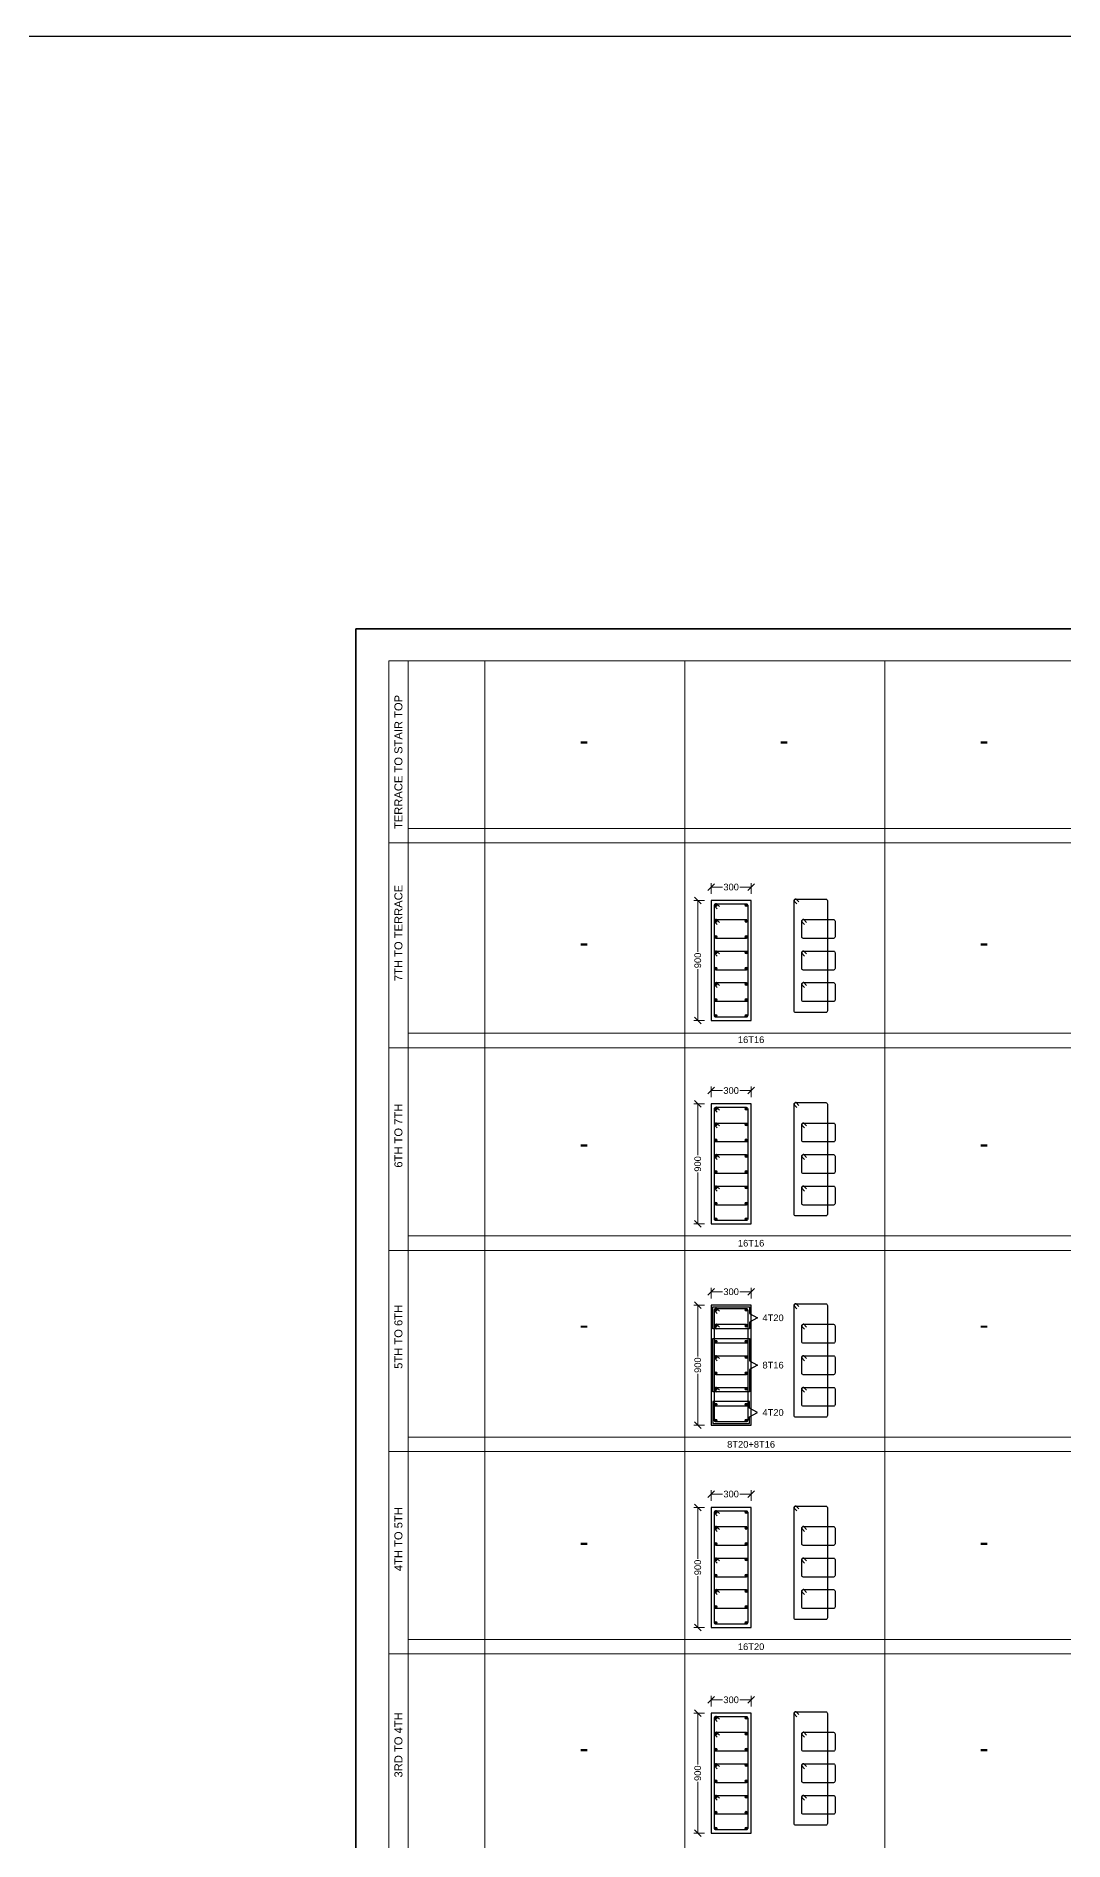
# Model space of a CAD drawing. Header units: inches. Extents: x 332 to 524, y 371 to 463.
# Drawn here: x 392.88 to 400.59, y 406.63 to 420.16 of the extents above; entities that cross this region are included whole.
import ezdxf
from ezdxf.enums import TextEntityAlignment as Align

# ---------------------------------------------------------------- set-up
doc = ezdxf.new("R2010")
doc.units = ezdxf.units.IN
doc.header["$MEASUREMENT"] = 0
for name, color, linetype, lineweight in [('16', 7, 'Continuous', 13), ('20', 7, 'Continuous', 13), ('BORDER', 7, 'Continuous', 25), ('Column', 1, 'Continuous', 30), ('FOUNDATION FORMAT', 210, 'Continuous', 30), ('S-SHEET', 8, 'Continuous', 0)]:
    doc.layers.add(name, color=color, linetype=linetype, lineweight=lineweight)
for name, color, linetype in [('Bar', 7, 'Continuous'), ('Cover', 25, 'Continuous'), ('Dim', 7, 'Continuous'), ('Links', 4, 'Continuous'), ('Text', 7, 'Continuous')]:
    doc.layers.add(name, color=color, linetype=linetype)
doc.styles.add('Rcad', font='arial.ttf')

# ---------------------------------------------------------------- blocks, each defined once
blk = doc.blocks.new('_Oblique')
at = {"color": 0, "linetype": 'ByBlock', "lineweight": -2}
blk.add_line((-0.5, -0.5), (0.5, 0.5), dxfattribs=at)
blk = doc.blocks.new('20')
at = {"layer": '20'}
h = blk.add_hatch(color=256, dxfattribs=at)
h.paths.add_polyline_path([(0.26, 0.26), (0, 0), (0.26, -0.26, 0.198912), (0.36, 0, 0.198912)])
h.paths.add_polyline_path([(0.26, 0.26, 0.414214), (-0.26, 0.26), (0, 0)])
h.paths.add_polyline_path([(-0.26, 0.26, 0.198912), (-0.36, 0, 0.198912), (-0.26, -0.26), (0, 0)])
h.paths.add_polyline_path([(0, 0), (-0.26, -0.26, 0.414214), (0.26, -0.26)])
blk.add_circle((0, 0), 0.5, dxfattribs=at)
blk = doc.blocks.new('16')
at = {"layer": '16'}
h = blk.add_hatch(color=256, dxfattribs=at)
edge = h.paths.add_edge_path()
edge.add_arc((0, 0), 0.13, 0, 360)
for p, q in [((-0.5, 0), (0.5, 0)), ((0, 0.5), (0, -0.5))]:
    blk.add_line(p, q, dxfattribs=at)
for radius in [0.5, 0.13]:
    blk.add_circle((0, 0), radius, dxfattribs=at)

msp = doc.modelspace()

# ---------------------------------------------------------------- linework, layer by layer
at = {"layer": 'BORDER', "lineweight": 35, "elevation": 2510.4241}
msp.add_lwpolyline([(422.9693, 393.51), (395.2799, 393.4738), (395.2799, 415.7197), (422.9693, 415.7197)], close=True, dxfattribs=at)
at = {"layer": 'Column', "elevation": 2510.4241}
for points in [[(397.9448, 412.7846), (398.2448, 412.7846), (398.2448, 413.6846), (397.9448, 413.6846)], [(397.9448, 411.259), (398.2448, 411.259), (398.2448, 412.159), (397.9448, 412.159)], [(397.9448, 409.7506), (398.2448, 409.7506), (398.2448, 410.6506), (397.9448, 410.6506)], [(397.9448, 408.2339), (398.2448, 408.2339), (398.2448, 409.1339), (397.9448, 409.1339)], [(397.9448, 406.6913), (398.2448, 406.6913), (398.2448, 407.5913), (397.9448, 407.5913)]]:
    msp.add_lwpolyline(points, close=True, dxfattribs=at)
at = {"layer": 'Cover', "elevation": 2510.4241}
for points in [[(397.9815, 413.6596), (398.2081, 413.6596, -0.4142136), (398.2198, 413.6479), (398.2198, 412.8213, -0.4142136), (398.2081, 412.8096), (397.9815, 412.8096, -0.4142136), (397.9698, 412.8213), (397.9698, 413.6479, -0.4142136), (397.9815, 413.6596), (397.9857, 413.6596), (398.0067, 413.6386), (397.9857, 413.6596), (397.9815, 413.6596, 0.4142136), (397.9698, 413.6479), (397.9698, 413.6437), (397.9909, 413.6228)], [(398.5787, 413.6947), (398.8053, 413.6947, -0.4142136), (398.817, 413.683), (398.817, 412.8564, -0.4142136), (398.8053, 412.8447), (398.5787, 412.8447, -0.4142136), (398.567, 412.8564), (398.567, 413.683, -0.4142136), (398.5787, 413.6947), (398.5829, 413.6947), (398.6039, 413.6737), (398.5829, 413.6947), (398.5787, 413.6947, 0.4142136), (398.567, 413.683), (398.567, 413.6788), (398.5881, 413.6579)], [(398.5787, 412.1691), (398.8053, 412.1691, -0.4142136), (398.817, 412.1574), (398.817, 411.3308, -0.4142136), (398.8053, 411.3191), (398.5787, 411.3191, -0.4142136), (398.567, 411.3308), (398.567, 412.1574, -0.4142136), (398.5787, 412.1691), (398.5829, 412.1691), (398.6039, 412.1481), (398.5829, 412.1691), (398.5787, 412.1691, 0.4142136), (398.567, 412.1574), (398.567, 412.1532), (398.5881, 412.1323)], [(397.9815, 412.134), (398.2081, 412.134, -0.4142136), (398.2198, 412.1223), (398.2198, 411.2957, -0.4142136), (398.2081, 411.284), (397.9815, 411.284, -0.4142136), (397.9698, 411.2957), (397.9698, 412.1223, -0.4142136), (397.9815, 412.134), (397.9857, 412.134), (398.0067, 412.113), (397.9857, 412.134), (397.9815, 412.134, 0.4142136), (397.9698, 412.1223), (397.9698, 412.1181), (397.9909, 412.0972)], [(398.5787, 410.6607), (398.8053, 410.6607, -0.4142136), (398.817, 410.649), (398.817, 409.8224, -0.4142136), (398.8053, 409.8107), (398.5787, 409.8107, -0.4142136), (398.567, 409.8224), (398.567, 410.649, -0.4142136), (398.5787, 410.6607), (398.5829, 410.6607), (398.6039, 410.6397), (398.5829, 410.6607), (398.5787, 410.6607, 0.4142136), (398.567, 410.649), (398.567, 410.6448), (398.5881, 410.6239)], [(397.9815, 410.6256), (398.2081, 410.6256, -0.4142136), (398.2198, 410.6139), (398.2198, 409.7873, -0.4142136), (398.2081, 409.7756), (397.9815, 409.7756, -0.4142136), (397.9698, 409.7873), (397.9698, 410.6139, -0.4142136), (397.9815, 410.6256), (397.9857, 410.6256), (398.0067, 410.6046), (397.9857, 410.6256), (397.9815, 410.6256, 0.4142136), (397.9698, 410.6139), (397.9698, 410.6097), (397.9909, 410.5888)], [(397.9815, 409.1089), (398.2081, 409.1089, -0.4142136), (398.2198, 409.0972), (398.2198, 408.2706, -0.4142136), (398.2081, 408.2589), (397.9815, 408.2589, -0.4142136), (397.9698, 408.2706), (397.9698, 409.0972, -0.4142136), (397.9815, 409.1089), (397.9857, 409.1089), (398.0067, 409.0879), (397.9857, 409.1089), (397.9815, 409.1089, 0.4142136), (397.9698, 409.0972), (397.9698, 409.093), (397.9909, 409.0721)], [(398.5787, 409.144), (398.8053, 409.144, -0.4142136), (398.817, 409.1323), (398.817, 408.3057, -0.4142136), (398.8053, 408.294), (398.5787, 408.294, -0.4142136), (398.567, 408.3057), (398.567, 409.1323, -0.4142136), (398.5787, 409.144), (398.5829, 409.144), (398.6039, 409.123), (398.5829, 409.144), (398.5787, 409.144, 0.4142136), (398.567, 409.1323), (398.567, 409.1281), (398.5881, 409.1072)], [(397.9815, 407.5663), (398.2081, 407.5663, -0.4142136), (398.2198, 407.5546), (398.2198, 406.728, -0.4142136), (398.2081, 406.7163), (397.9815, 406.7163, -0.4142136), (397.9698, 406.728), (397.9698, 407.5546, -0.4142136), (397.9815, 407.5663), (397.9857, 407.5663), (398.0067, 407.5454), (397.9857, 407.5663), (397.9815, 407.5663, 0.4142136), (397.9698, 407.5546), (397.9698, 407.5505), (397.9909, 407.5295)], [(398.5787, 407.6014), (398.8053, 407.6014, -0.4142136), (398.817, 407.5897), (398.817, 406.7631, -0.4142136), (398.8053, 406.7514), (398.5787, 406.7514, -0.4142136), (398.567, 406.7631), (398.567, 407.5897, -0.4142136), (398.5787, 407.6014), (398.5829, 407.6014), (398.6039, 407.5805), (398.5829, 407.6014), (398.5787, 407.6014, 0.4142136), (398.567, 407.5897), (398.567, 407.5856), (398.5881, 407.5646)]]:
    msp.add_lwpolyline(points, format="xyb", dxfattribs=at)
at = {"layer": 'Dim', "lineweight": 13}
for p, q in [((397.9448, 413.7346, 2510.4241), (397.9448, 413.8146, 2510.4241)), ((397.9448, 413.7846, 2510.4241), (398.0298, 413.7846, 2510.4241)), ((398.2448, 413.7846, 2510.4241), (398.1599, 413.7846, 2510.4241)), ((398.2448, 413.7346, 2510.4241), (398.2448, 413.8146, 2510.4241)), ((397.8948, 413.6846, 2510.4241), (397.8148, 413.6846, 2510.4241)), ((397.8448, 413.6846, 2510.4241), (397.8448, 413.2996, 2510.4241)), ((397.8448, 412.7846, 2510.4241), (397.8448, 413.1695, 2510.4241)), ((397.8948, 412.7846, 2510.4241), (397.8148, 412.7846, 2510.4241)), ((397.9448, 412.209, 2510.4241), (397.9448, 412.289, 2510.4241)), ((398.2448, 412.209, 2510.4241), (398.2448, 412.289, 2510.4241)), ((397.8948, 412.159, 2510.4241), (397.8148, 412.159, 2510.4241)), ((397.8448, 412.159, 2510.4241), (397.8448, 411.7741, 2510.4241)), ((397.9448, 412.259, 2510.4241), (398.0298, 412.259, 2510.4241)), ((398.2448, 412.259, 2510.4241), (398.1599, 412.259, 2510.4241)), ((397.8448, 411.259, 2510.4241), (397.8448, 411.6439, 2510.4241)), ((397.8948, 411.259, 2510.4241), (397.8148, 411.259, 2510.4241)), ((397.9448, 410.7006, 2510.4241), (397.9448, 410.7806, 2510.4241)), ((397.9448, 410.7506, 2510.4241), (398.0298, 410.7506, 2510.4241)), ((398.2448, 410.7506, 2510.4241), (398.1599, 410.7506, 2510.4241)), ((398.2448, 410.7006, 2510.4241), (398.2448, 410.7806, 2510.4241)), ((397.8948, 410.6506, 2510.4241), (397.8148, 410.6506, 2510.4241)), ((397.8448, 410.6506, 2510.4241), (397.8448, 410.2656, 2510.4241)), ((397.8448, 409.7506, 2510.4241), (397.8448, 410.1355, 2510.4241)), ((397.8948, 409.7506, 2510.4241), (397.8148, 409.7506, 2510.4241)), ((397.9448, 409.1839, 2510.4241), (397.9448, 409.2639, 2510.4241)), ((397.9448, 409.2339, 2510.4241), (398.0298, 409.2339, 2510.4241)), ((398.2448, 409.2339, 2510.4241), (398.1599, 409.2339, 2510.4241)), ((398.2448, 409.1839, 2510.4241), (398.2448, 409.2639, 2510.4241)), ((397.8948, 409.1339, 2510.4241), (397.8148, 409.1339, 2510.4241)), ((397.8448, 409.1339, 2510.4241), (397.8448, 408.7489, 2510.4241)), ((397.8448, 408.2339, 2510.4241), (397.8448, 408.6188, 2510.4241)), ((397.8948, 408.2339, 2510.4241), (397.8148, 408.2339, 2510.4241)), ((397.9448, 407.6413, 2510.4241), (397.9448, 407.7213, 2510.4241)), ((397.9448, 407.6913, 2510.4241), (398.0298, 407.6913, 2510.4241)), ((398.2448, 407.6913, 2510.4241), (398.1599, 407.6913, 2510.4241)), ((398.2448, 407.6413, 2510.4241), (398.2448, 407.7213, 2510.4241)), ((397.8948, 407.5913, 2510.4241), (397.8148, 407.5913, 2510.4241)), ((397.8448, 407.5913, 2510.4241), (397.8448, 407.2064, 2510.4241)), ((397.8448, 406.6913, 2510.4241), (397.8448, 407.0763, 2510.4241)), ((397.8948, 406.6913, 2510.4241), (397.8148, 406.6913, 2510.4241))]:
    msp.add_line(p, q, dxfattribs=at)
at = {"layer": 'FOUNDATION FORMAT'}
msp.add_lwpolyline([(332.4867, 420.1646), (438.6804, 420.1646), (438.6804, 370.9028), (332.4867, 370.9028)], close=True, dxfattribs=at)
at = {"layer": 'Links', "elevation": 2510.4241}
for points in [[(397.9815, 413.5413), (398.2081, 413.5413, -0.4142136), (398.2198, 413.5296), (398.2198, 413.4113, -0.4142136), (398.2081, 413.3996), (397.9815, 413.3996, -0.4142136), (397.9698, 413.4113), (397.9698, 413.5296, -0.4142136), (397.9815, 413.5413), (397.9857, 413.5413), (398.0067, 413.5203), (397.9857, 413.5413), (397.9815, 413.5413, 0.4142136), (397.9698, 413.5296), (397.9698, 413.5254), (397.9909, 413.5045)], [(398.636, 413.5413), (398.8626, 413.5413, -0.4142136), (398.8743, 413.5296), (398.8743, 413.4113, -0.4142136), (398.8626, 413.3996), (398.636, 413.3996, -0.4142136), (398.6243, 413.4113), (398.6243, 413.5296, -0.4142136), (398.636, 413.5413), (398.6402, 413.5413), (398.6612, 413.5203), (398.6402, 413.5413), (398.636, 413.5413, 0.4142136), (398.6243, 413.5296), (398.6243, 413.5254), (398.6454, 413.5045)], [(397.9815, 413.3047), (398.2081, 413.3047, -0.4142136), (398.2198, 413.293), (398.2198, 413.1747, -0.4142136), (398.2081, 413.163), (397.9815, 413.163, -0.4142136), (397.9698, 413.1747), (397.9698, 413.293, -0.4142136), (397.9815, 413.3047), (397.9857, 413.3047), (398.0067, 413.2837), (397.9857, 413.3047), (397.9815, 413.3047, 0.4142136), (397.9698, 413.293), (397.9698, 413.2889), (397.9909, 413.2679)], [(398.636, 413.3047), (398.8626, 413.3047, -0.4142136), (398.8743, 413.293), (398.8743, 413.1747, -0.4142136), (398.8626, 413.163), (398.636, 413.163, -0.4142136), (398.6243, 413.1747), (398.6243, 413.293, -0.4142136), (398.636, 413.3047), (398.6402, 413.3047), (398.6612, 413.2837), (398.6402, 413.3047), (398.636, 413.3047, 0.4142136), (398.6243, 413.293), (398.6243, 413.2889), (398.6454, 413.2679)], [(397.9815, 413.0681), (398.2081, 413.0681, -0.4142136), (398.2198, 413.0564), (398.2198, 412.9381, -0.4142136), (398.2081, 412.9264), (397.9815, 412.9264, -0.4142136), (397.9698, 412.9381), (397.9698, 413.0564, -0.4142136), (397.9815, 413.0681), (397.9857, 413.0681), (398.0067, 413.0472), (397.9857, 413.0681), (397.9815, 413.0681, 0.4142136), (397.9698, 413.0564), (397.9698, 413.0523), (397.9909, 413.0313)], [(398.636, 413.0681), (398.8626, 413.0681, -0.4142136), (398.8743, 413.0564), (398.8743, 412.9381, -0.4142136), (398.8626, 412.9264), (398.636, 412.9264, -0.4142136), (398.6243, 412.9381), (398.6243, 413.0564, -0.4142136), (398.636, 413.0681), (398.6402, 413.0681), (398.6612, 413.0472), (398.6402, 413.0681), (398.636, 413.0681, 0.4142136), (398.6243, 413.0564), (398.6243, 413.0523), (398.6454, 413.0313)], [(397.9815, 412.0157), (398.2081, 412.0157, -0.4142136), (398.2198, 412.004), (398.2198, 411.8857, -0.4142136), (398.2081, 411.874), (397.9815, 411.874, -0.4142136), (397.9698, 411.8857), (397.9698, 412.004, -0.4142136), (397.9815, 412.0157), (397.9857, 412.0157), (398.0067, 411.9947), (397.9857, 412.0157), (397.9815, 412.0157, 0.4142136), (397.9698, 412.004), (397.9698, 411.9999), (397.9909, 411.9789)], [(398.636, 412.0157), (398.8626, 412.0157, -0.4142136), (398.8743, 412.004), (398.8743, 411.8857, -0.4142136), (398.8626, 411.874), (398.636, 411.874, -0.4142136), (398.6243, 411.8857), (398.6243, 412.004, -0.4142136), (398.636, 412.0157), (398.6402, 412.0157), (398.6612, 411.9947), (398.6402, 412.0157), (398.636, 412.0157, 0.4142136), (398.6243, 412.004), (398.6243, 411.9999), (398.6454, 411.9789)], [(397.9815, 411.7791), (398.2081, 411.7791, -0.4142136), (398.2198, 411.7674), (398.2198, 411.6491, -0.4142136), (398.2081, 411.6374), (397.9815, 411.6374, -0.4142136), (397.9698, 411.6491), (397.9698, 411.7674, -0.4142136), (397.9815, 411.7791), (397.9857, 411.7791), (398.0067, 411.7582), (397.9857, 411.7791), (397.9815, 411.7791, 0.4142136), (397.9698, 411.7674), (397.9698, 411.7633), (397.9909, 411.7423)], [(398.636, 411.7791), (398.8626, 411.7791, -0.4142136), (398.8743, 411.7674), (398.8743, 411.6491, -0.4142136), (398.8626, 411.6374), (398.636, 411.6374, -0.4142136), (398.6243, 411.6491), (398.6243, 411.7674, -0.4142136), (398.636, 411.7791), (398.6402, 411.7791), (398.6612, 411.7582), (398.6402, 411.7791), (398.636, 411.7791, 0.4142136), (398.6243, 411.7674), (398.6243, 411.7633), (398.6454, 411.7423)], [(397.9815, 411.5425), (398.2081, 411.5425, -0.4142136), (398.2198, 411.5308), (398.2198, 411.4126, -0.4142136), (398.2081, 411.4009), (397.9815, 411.4009, -0.4142136), (397.9698, 411.4126), (397.9698, 411.5308, -0.4142136), (397.9815, 411.5425), (397.9857, 411.5425), (398.0067, 411.5216), (397.9857, 411.5425), (397.9815, 411.5425, 0.4142136), (397.9698, 411.5308), (397.9698, 411.5267), (397.9909, 411.5058)], [(398.636, 411.5425), (398.8626, 411.5425, -0.4142136), (398.8743, 411.5308), (398.8743, 411.4126, -0.4142136), (398.8626, 411.4009), (398.636, 411.4009, -0.4142136), (398.6243, 411.4126), (398.6243, 411.5308, -0.4142136), (398.636, 411.5425), (398.6402, 411.5425), (398.6612, 411.5216), (398.6402, 411.5425), (398.636, 411.5425, 0.4142136), (398.6243, 411.5308), (398.6243, 411.5267), (398.6454, 411.5058)], [(397.9815, 410.5073), (398.2081, 410.5073, -0.4142136), (398.2198, 410.4956), (398.2198, 410.3773, -0.4142136), (398.2081, 410.3656), (397.9815, 410.3656, -0.4142136), (397.9698, 410.3773), (397.9698, 410.4956, -0.4142136), (397.9815, 410.5073), (397.9857, 410.5073), (398.0067, 410.4863), (397.9857, 410.5073), (397.9815, 410.5073, 0.4142136), (397.9698, 410.4956), (397.9698, 410.4914), (397.9909, 410.4705)], [(398.636, 410.5073), (398.8626, 410.5073, -0.4142136), (398.8743, 410.4956), (398.8743, 410.3773, -0.4142136), (398.8626, 410.3656), (398.636, 410.3656, -0.4142136), (398.6243, 410.3773), (398.6243, 410.4956, -0.4142136), (398.636, 410.5073), (398.6402, 410.5073), (398.6612, 410.4863), (398.6402, 410.5073), (398.636, 410.5073, 0.4142136), (398.6243, 410.4956), (398.6243, 410.4914), (398.6454, 410.4705)], [(397.9815, 410.2707), (398.2081, 410.2707, -0.4142136), (398.2198, 410.259), (398.2198, 410.1407, -0.4142136), (398.2081, 410.129), (397.9815, 410.129, -0.4142136), (397.9698, 410.1407), (397.9698, 410.259, -0.4142136), (397.9815, 410.2707), (397.9857, 410.2707), (398.0067, 410.2498), (397.9857, 410.2707), (397.9815, 410.2707, 0.4142136), (397.9698, 410.259), (397.9698, 410.2549), (397.9909, 410.2339)], [(398.636, 410.2707), (398.8626, 410.2707, -0.4142136), (398.8743, 410.259), (398.8743, 410.1407, -0.4142136), (398.8626, 410.129), (398.636, 410.129, -0.4142136), (398.6243, 410.1407), (398.6243, 410.259, -0.4142136), (398.636, 410.2707), (398.6402, 410.2707), (398.6612, 410.2498), (398.6402, 410.2707), (398.636, 410.2707, 0.4142136), (398.6243, 410.259), (398.6243, 410.2549), (398.6454, 410.2339)], [(397.9815, 410.0341), (398.2081, 410.0341, -0.4142136), (398.2198, 410.0224), (398.2198, 409.9042, -0.4142136), (398.2081, 409.8925), (397.9815, 409.8925, -0.4142136), (397.9698, 409.9042), (397.9698, 410.0224, -0.4142136), (397.9815, 410.0341), (397.9857, 410.0341), (398.0067, 410.0132), (397.9857, 410.0341), (397.9815, 410.0341, 0.4142136), (397.9698, 410.0224), (397.9698, 410.0183), (397.9909, 409.9973)], [(398.636, 410.0341), (398.8626, 410.0341, -0.4142136), (398.8743, 410.0224), (398.8743, 409.9042, -0.4142136), (398.8626, 409.8925), (398.636, 409.8925, -0.4142136), (398.6243, 409.9042), (398.6243, 410.0224, -0.4142136), (398.636, 410.0341), (398.6402, 410.0341), (398.6612, 410.0132), (398.6402, 410.0341), (398.636, 410.0341, 0.4142136), (398.6243, 410.0224), (398.6243, 410.0183), (398.6454, 409.9973)], [(397.9815, 408.9906), (398.2081, 408.9906, -0.4142136), (398.2198, 408.9789), (398.2198, 408.8606, -0.4142136), (398.2081, 408.8489), (397.9815, 408.8489, -0.4142136), (397.9698, 408.8606), (397.9698, 408.9789, -0.4142136), (397.9815, 408.9906), (397.9857, 408.9906), (398.0067, 408.9696), (397.9857, 408.9906), (397.9815, 408.9906, 0.4142136), (397.9698, 408.9789), (397.9698, 408.9747), (397.9909, 408.9538)], [(398.636, 408.9906), (398.8626, 408.9906, -0.4142136), (398.8743, 408.9789), (398.8743, 408.8606, -0.4142136), (398.8626, 408.8489), (398.636, 408.8489, -0.4142136), (398.6243, 408.8606), (398.6243, 408.9789, -0.4142136), (398.636, 408.9906), (398.6402, 408.9906), (398.6612, 408.9696), (398.6402, 408.9906), (398.636, 408.9906, 0.4142136), (398.6243, 408.9789), (398.6243, 408.9747), (398.6454, 408.9538)], [(397.9815, 408.754), (398.2081, 408.754, -0.4142136), (398.2198, 408.7423), (398.2198, 408.624, -0.4142136), (398.2081, 408.6123), (397.9815, 408.6123, -0.4142136), (397.9698, 408.624), (397.9698, 408.7423, -0.4142136), (397.9815, 408.754), (397.9857, 408.754), (398.0067, 408.7331), (397.9857, 408.754), (397.9815, 408.754, 0.4142136), (397.9698, 408.7423), (397.9698, 408.7382), (397.9909, 408.7172)], [(398.636, 408.754), (398.8626, 408.754, -0.4142136), (398.8743, 408.7423), (398.8743, 408.624, -0.4142136), (398.8626, 408.6123), (398.636, 408.6123, -0.4142136), (398.6243, 408.624), (398.6243, 408.7423, -0.4142136), (398.636, 408.754), (398.6402, 408.754), (398.6612, 408.7331), (398.6402, 408.754), (398.636, 408.754, 0.4142136), (398.6243, 408.7423), (398.6243, 408.7382), (398.6454, 408.7172)], [(397.9815, 408.5174), (398.2081, 408.5174, -0.4142136), (398.2198, 408.5057), (398.2198, 408.3875, -0.4142136), (398.2081, 408.3758), (397.9815, 408.3758, -0.4142136), (397.9698, 408.3875), (397.9698, 408.5057, -0.4142136), (397.9815, 408.5174), (397.9857, 408.5174), (398.0067, 408.4965), (397.9857, 408.5174), (397.9815, 408.5174, 0.4142136), (397.9698, 408.5057), (397.9698, 408.5016), (397.9909, 408.4806)], [(398.636, 408.5174), (398.8626, 408.5174, -0.4142136), (398.8743, 408.5057), (398.8743, 408.3875, -0.4142136), (398.8626, 408.3758), (398.636, 408.3758, -0.4142136), (398.6243, 408.3875), (398.6243, 408.5057, -0.4142136), (398.636, 408.5174), (398.6402, 408.5174), (398.6612, 408.4965), (398.6402, 408.5174), (398.636, 408.5174, 0.4142136), (398.6243, 408.5057), (398.6243, 408.5016), (398.6454, 408.4806)], [(397.9815, 407.448), (398.2081, 407.448, -0.4142136), (398.2198, 407.4363), (398.2198, 407.3181, -0.4142136), (398.2081, 407.3064), (397.9815, 407.3064, -0.4142136), (397.9698, 407.3181), (397.9698, 407.4363, -0.4142136), (397.9815, 407.448), (397.9857, 407.448), (398.0067, 407.4271), (397.9857, 407.448), (397.9815, 407.448, 0.4142136), (397.9698, 407.4363), (397.9698, 407.4322), (397.9909, 407.4113)], [(398.636, 407.448), (398.8626, 407.448, -0.4142136), (398.8743, 407.4363), (398.8743, 407.3181, -0.4142136), (398.8626, 407.3064), (398.636, 407.3064, -0.4142136), (398.6243, 407.3181), (398.6243, 407.4363, -0.4142136), (398.636, 407.448), (398.6402, 407.448), (398.6612, 407.4271), (398.6402, 407.448), (398.636, 407.448, 0.4142136), (398.6243, 407.4363), (398.6243, 407.4322), (398.6454, 407.4113)], [(397.9815, 407.2115), (398.2081, 407.2115, -0.4142136), (398.2198, 407.1998), (398.2198, 407.0815, -0.4142136), (398.2081, 407.0698), (397.9815, 407.0698, -0.4142136), (397.9698, 407.0815), (397.9698, 407.1998, -0.4142136), (397.9815, 407.2115), (397.9857, 407.2115), (398.0067, 407.1905), (397.9857, 407.2115), (397.9815, 407.2115, 0.4142136), (397.9698, 407.1998), (397.9698, 407.1956), (397.9909, 407.1747)], [(398.636, 407.2115), (398.8626, 407.2115, -0.4142136), (398.8743, 407.1998), (398.8743, 407.0815, -0.4142136), (398.8626, 407.0698), (398.636, 407.0698, -0.4142136), (398.6243, 407.0815), (398.6243, 407.1998, -0.4142136), (398.636, 407.2115), (398.6402, 407.2115), (398.6612, 407.1905), (398.6402, 407.2115), (398.636, 407.2115, 0.4142136), (398.6243, 407.1998), (398.6243, 407.1956), (398.6454, 407.1747)], [(397.9815, 406.9749), (398.2081, 406.9749, -0.4142136), (398.2198, 406.9632), (398.2198, 406.8449, -0.4142136), (398.2081, 406.8332), (397.9815, 406.8332, -0.4142136), (397.9698, 406.8449), (397.9698, 406.9632, -0.4142136), (397.9815, 406.9749), (397.9857, 406.9749), (398.0067, 406.954), (397.9857, 406.9749), (397.9815, 406.9749, 0.4142136), (397.9698, 406.9632), (397.9698, 406.9591), (397.9909, 406.9381)], [(398.636, 406.9749), (398.8626, 406.9749, -0.4142136), (398.8743, 406.9632), (398.8743, 406.8449, -0.4142136), (398.8626, 406.8332), (398.636, 406.8332, -0.4142136), (398.6243, 406.8449), (398.6243, 406.9632, -0.4142136), (398.636, 406.9749), (398.6402, 406.9749), (398.6612, 406.954), (398.6402, 406.9749), (398.636, 406.9749, 0.4142136), (398.6243, 406.9632), (398.6243, 406.9591), (398.6454, 406.9381)]]:
    msp.add_lwpolyline(points, format="xyb", dxfattribs=at)
at = {"layer": 'S-SHEET'}
for p, q in [((395.5268, 415.48, 2510.4241), (408.2468, 415.48, 2510.4241)), ((396.2468, 397.7363, 2510.4241), (396.2468, 415.48, 2510.4241)), ((397.7468, 397.7363, 2510.4241), (397.7468, 415.48, 2510.4241)), ((399.2468, 397.7363, 2510.4241), (399.2468, 415.48, 2510.4241)), ((395.6708, 414.2234, 2510.4241), (408.2468, 414.2234, 2510.4241)), ((395.5268, 414.1154, 2510.4241), (408.2468, 414.1154, 2510.4241)), ((395.6708, 412.6886, 2510.4241), (408.2468, 412.6886, 2510.4241)), ((395.5268, 412.5806, 2510.4241), (408.2468, 412.5806, 2510.4241)), ((395.6708, 411.169, 2510.4241), (408.2468, 411.169, 2510.4241)), ((395.5268, 411.061, 2510.4241), (408.2468, 411.061, 2510.4241)), ((395.6708, 409.6606, 2510.4241), (408.2468, 409.6606, 2510.4241)), ((395.5268, 409.5526, 2510.4241), (408.2468, 409.5526, 2510.4241)), ((395.6708, 408.1439, 2510.4241), (408.2468, 408.1439, 2510.4241)), ((395.5268, 408.0359, 2510.4241), (408.2468, 408.0359, 2510.4241))]:
    msp.add_line(p, q, dxfattribs=at)
at = {"layer": 'S-SHEET', "elevation": 2510.4241}
msp.add_lwpolyline([(395.5268, 415.48), (395.5268, 397.7363), (395.6708, 397.7363), (395.6708, 415.48)], dxfattribs=at)
at = {"layer": 'Text', "color": 6, "elevation": 2510.4241}
for points in [[(397.9573, 410.6381), (398.2324, 410.6381), (398.2324, 410.5888), (398.2924, 410.5554), (398.2324, 410.5221), (398.2324, 410.4727), (397.9573, 410.4727)], [(397.9573, 409.763), (398.2324, 409.763), (398.2324, 409.8124), (398.2924, 409.8457), (398.2324, 409.879), (398.2324, 409.9284), (397.9573, 409.9284)]]:
    msp.add_lwpolyline(points, close=True, dxfattribs=at)
at = {"layer": 'Text', "color": 151, "elevation": 2510.4241}
msp.add_lwpolyline([(397.9573, 410.4016), (398.2324, 410.4016), (398.2324, 410.2339), (398.2924, 410.2006), (398.2324, 410.1672), (398.2324, 409.9996), (397.9573, 409.9996)], close=True, dxfattribs=at)

# ---------------------------------------------------------------- block references
at = {"layer": 'Bar', "xscale": 0.02, "yscale": 0.02, "zscale": 0.02}
for name, p in [('16', (397.9808, 413.6486, 2510.4241)), ('16', (398.2088, 413.6486, 2510.4241)), ('16', (397.9808, 413.5303, 2510.4241)), ('16', (398.2088, 413.5303, 2510.4241)), ('16', (397.9808, 413.412, 2510.4241)), ('16', (398.2088, 413.412, 2510.4241)), ('16', (397.9808, 413.2937, 2510.4241)), ('16', (398.2088, 413.2937, 2510.4241)), ('16', (397.9808, 413.1754, 2510.4241)), ('16', (398.2088, 413.1754, 2510.4241)), ('16', (397.9808, 413.0571, 2510.4241)), ('16', (398.2088, 413.0571, 2510.4241)), ('16', (397.9808, 412.9388, 2510.4241)), ('16', (397.9808, 412.8206, 2510.4241)), ('16', (398.2088, 412.9388, 2510.4241)), ('16', (398.2088, 412.8206, 2510.4241)), ('16', (397.9808, 412.123, 2510.4241)), ('16', (397.9808, 412.0047, 2510.4241)), ('16', (398.2088, 412.123, 2510.4241)), ('16', (398.2088, 412.0047, 2510.4241)), ('16', (397.9808, 411.8864, 2510.4241)), ('16', (398.2088, 411.8864, 2510.4241)), ('16', (397.9808, 411.7681, 2510.4241)), ('16', (398.2088, 411.7681, 2510.4241)), ('16', (397.9808, 411.6498, 2510.4241)), ('16', (398.2088, 411.6498, 2510.4241)), ('16', (397.9808, 411.5315, 2510.4241)), ('16', (398.2088, 411.5315, 2510.4241)), ('16', (397.9808, 411.4133, 2510.4241)), ('16', (398.2088, 411.4133, 2510.4241)), ('16', (397.9808, 411.295, 2510.4241)), ('16', (398.2088, 411.295, 2510.4241)), ('16', (397.9808, 410.6146, 2510.4241)), ('16', (398.2088, 410.6146, 2510.4241)), ('16', (397.9808, 410.4963, 2510.4241)), ('16', (397.9808, 410.378, 2510.4241)), ('16', (398.2088, 410.4963, 2510.4241)), ('16', (398.2088, 410.378, 2510.4241)), ('16', (397.9808, 410.2597, 2510.4241)), ('16', (398.2088, 410.2597, 2510.4241)), ('16', (397.9808, 410.1414, 2510.4241)), ('16', (398.2088, 410.1414, 2510.4241)), ('16', (397.9808, 410.0231, 2510.4241)), ('16', (398.2088, 410.0231, 2510.4241)), ('16', (397.9808, 409.9049, 2510.4241)), ('16', (398.2088, 409.9049, 2510.4241)), ('16', (397.9808, 409.7866, 2510.4241)), ('16', (398.2088, 409.7866, 2510.4241)), ('20', (397.9808, 409.0979, 2510.4241)), ('20', (398.2088, 409.0979, 2510.4241)), ('20', (397.9808, 408.9796, 2510.4241)), ('20', (398.2088, 408.9796, 2510.4241)), ('20', (397.9808, 408.8613, 2510.4241)), ('20', (398.2088, 408.8613, 2510.4241)), ('20', (397.9808, 408.743, 2510.4241)), ('20', (397.9808, 408.6247, 2510.4241)), ('20', (398.2088, 408.743, 2510.4241)), ('20', (398.2088, 408.6247, 2510.4241)), ('20', (397.9808, 408.5064, 2510.4241)), ('20', (398.2088, 408.5064, 2510.4241)), ('20', (397.9808, 408.3882, 2510.4241)), ('20', (398.2088, 408.3882, 2510.4241)), ('20', (397.9808, 408.2699, 2510.4241)), ('20', (398.2088, 408.2699, 2510.4241)), ('20', (397.9808, 407.5553, 2510.4241)), ('20', (398.2088, 407.5553, 2510.4241)), ('20', (397.9808, 407.437, 2510.4241)), ('20', (398.2088, 407.437, 2510.4241)), ('20', (397.9808, 407.3188, 2510.4241)), ('20', (398.2088, 407.3188, 2510.4241)), ('20', (397.9808, 407.2005, 2510.4241)), ('20', (398.2088, 407.2005, 2510.4241)), ('20', (397.9808, 407.0822, 2510.4241)), ('20', (398.2088, 407.0822, 2510.4241)), ('20', (397.9808, 406.9639, 2510.4241)), ('20', (398.2088, 406.9639, 2510.4241)), ('20', (397.9808, 406.8456, 2510.4241)), ('20', (397.9808, 406.7273, 2510.4241)), ('20', (398.2088, 406.8456, 2510.4241)), ('20', (398.2088, 406.7273, 2510.4241))]:
    msp.add_blockref(name, p, dxfattribs=at)
at = {"layer": 'Dim', "lineweight": 13, "xscale": 0.05, "yscale": 0.05, "zscale": 0.05}
for p, rotation in [((397.9448, 413.7846, 2510.4241), 180), ((397.8448, 413.6846, 2510.4241), 90), ((397.8448, 412.7846, 2510.4241), 270), ((397.9448, 412.259, 2510.4241), 180), ((397.8448, 412.159, 2510.4241), 90), ((397.8448, 411.259, 2510.4241), 270), ((397.8448, 410.6506, 2510.4241), 90), ((397.9448, 410.7506, 2510.4241), 180), ((397.8448, 409.7506, 2510.4241), 270), ((397.9448, 409.2339, 2510.4241), 180), ((397.8448, 409.1339, 2510.4241), 90), ((397.8448, 408.2339, 2510.4241), 270), ((397.9448, 407.6913, 2510.4241), 180), ((397.8448, 407.5913, 2510.4241), 90), ((397.8448, 406.6913, 2510.4241), 270)]:
    msp.add_blockref('_Oblique', p, dxfattribs=dict(at, rotation=rotation))
for p in [(398.2448, 413.7846, 2510.4241), (398.2448, 412.259, 2510.4241), (398.2448, 410.7506, 2510.4241), (398.2448, 409.2339, 2510.4241), (398.2448, 407.6913, 2510.4241)]:
    msp.add_blockref('_Oblique', p, dxfattribs=at)
at = {"layer": 'Text', "color": 6, "xscale": 0.02, "yscale": 0.02, "zscale": 0.02}
for p in [(397.9808, 410.6146, 2510.4241), (398.2088, 410.6146, 2510.4241), (397.9808, 410.4963, 2510.4241), (398.2088, 410.4963, 2510.4241), (397.9808, 409.9049, 2510.4241), (398.2088, 409.9049, 2510.4241), (397.9808, 409.7866, 2510.4241), (398.2088, 409.7866, 2510.4241)]:
    msp.add_blockref('20', p, dxfattribs=at)

# ---------------------------------------------------------------- texts
at = {"layer": 'Dim', "char_height": 0.05, "attachment_point": 5, "style": 'Rcad'}
for insert in [(398.0948, 413.7846, 2510.4241), (398.0948, 412.259, 2510.4241), (398.0948, 410.7506, 2510.4241), (398.0948, 409.2339, 2510.4241), (398.0948, 407.6913, 2510.4241)]:
    msp.add_mtext('\\A1;300', dxfattribs=dict(at, insert=insert))
at = {"layer": 'Dim', "char_height": 0.05, "attachment_point": 5, "rotation": 90, "style": 'Rcad'}
for insert in [(397.8448, 413.2346, 2510.4241), (397.8448, 411.709, 2510.4241), (397.8448, 410.2006, 2510.4241), (397.8448, 408.6839, 2510.4241), (397.8448, 407.1413, 2510.4241)]:
    msp.add_mtext('\\A1;900', dxfattribs=dict(at, insert=insert))
at = {"layer": 'Text', "style": 'Rcad'}
for s, p in [('TERRACE TO STAIR TOP', (395.5988, 414.7226, 2510.4241)), ('7TH TO TERRACE', (395.5988, 413.4407, 2510.4241)), ('6TH TO 7TH', (395.5988, 411.9211, 2510.4241)), ('5TH TO 6TH', (395.5988, 410.4127, 2510.4241)), ('4TH TO 5TH', (395.5988, 408.896, 2510.4241)), ('3RD TO 4TH', (395.5988, 407.3535, 2510.4241))]:
    msp.add_text(s, height=0.06, rotation=90, dxfattribs=at).set_placement(p, align=Align.MIDDLE_CENTER)
for s, height, p in [('-', 0.15, (396.9912, 414.8862, 2510.4241)), ('-', 0.15, (398.4912, 414.8862, 2510.4241)), ('-', 0.15, (399.9912, 414.8862, 2510.4241)), ('-', 0.15, (396.9912, 413.3717, 2510.4241)), ('-', 0.15, (399.9912, 413.3717, 2510.4241)), ('16T16', 0.05, (398.2448, 412.6406, 2510.4241)), ('-', 0.15, (396.9912, 411.8647, 2510.4241)), ('-', 0.15, (399.9912, 411.8647, 2510.4241)), ('16T16', 0.05, (398.2448, 411.115, 2510.4241)), ('-', 0.15, (396.9912, 410.5064, 2510.4241)), ('-', 0.15, (399.9912, 410.5064, 2510.4241)), ('8T20+8T16', 0.05, (398.2448, 409.6066, 2510.4241)), ('-', 0.15, (396.9912, 408.8785, 2510.4241)), ('-', 0.15, (399.9912, 408.8785, 2510.4241)), ('16T20', 0.05, (398.2448, 408.0899, 2510.4241)), ('-', 0.15, (396.9912, 407.3308, 2510.4241)), ('-', 0.15, (399.9912, 407.3308, 2510.4241))]:
    msp.add_text(s, height=height, dxfattribs=at).set_placement(p, align=Align.MIDDLE_CENTER)
at = {"layer": 'Text', "color": 6, "style": 'Rcad'}
for p in [(398.3299, 410.5554, 2510.4241), (398.3299, 409.8457, 2510.4241)]:
    msp.add_text('4T20', height=0.05, dxfattribs=at).set_placement(p, align=Align.MIDDLE_LEFT)
at = {"layer": 'Text', "color": 151, "style": 'Rcad'}
msp.add_text('8T16', height=0.05, dxfattribs=at).set_placement((398.3299, 410.2006, 2510.4241), align=Align.MIDDLE_LEFT)

doc.saveas('drawing.dxf')
